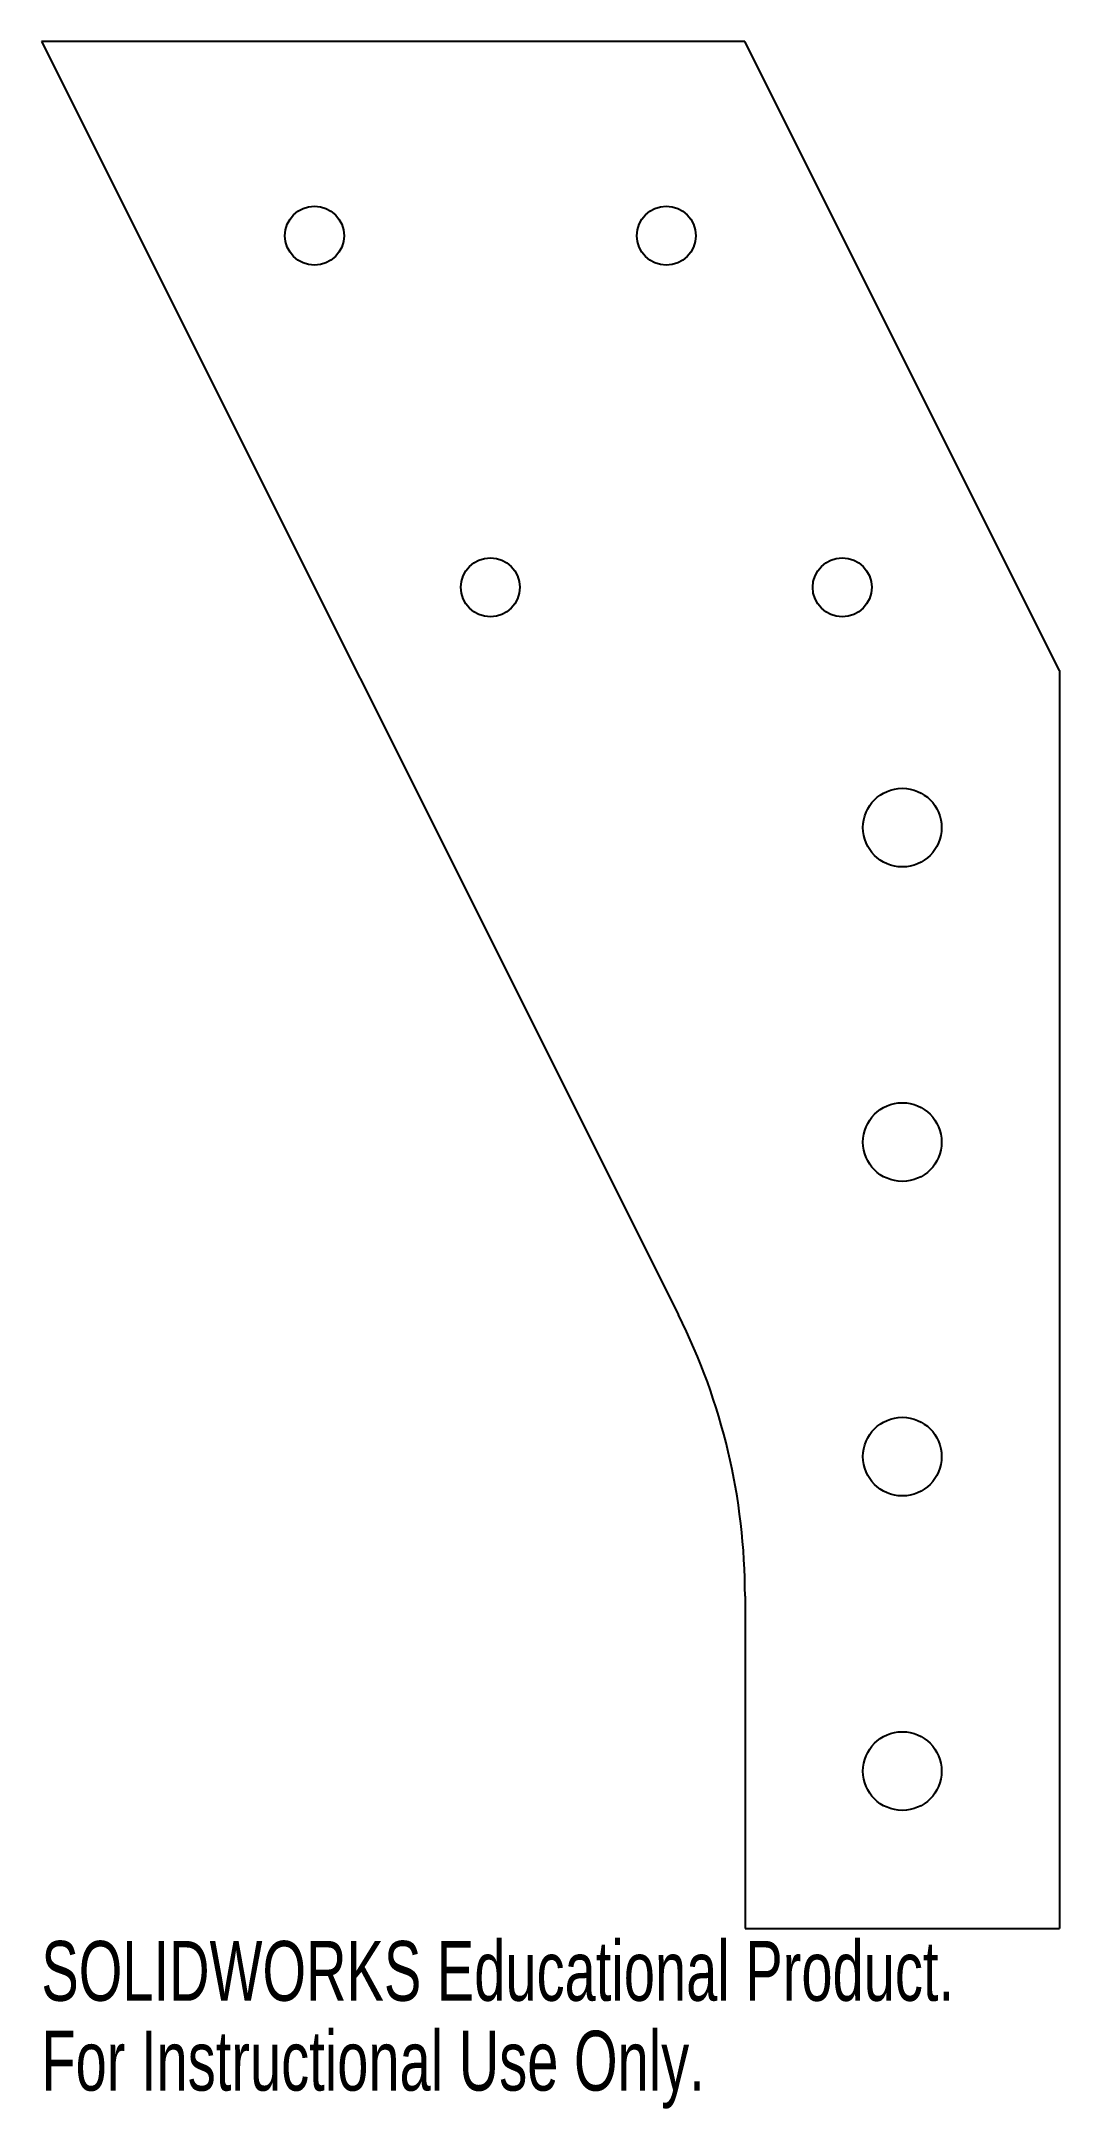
# Model space of a CAD drawing. Header units: inches. Extents: x -2.74 to 0.5, y -3.57 to 3.
import ezdxf

# ---------------------------------------------------------------- set-up
doc = ezdxf.new("R2010")
doc.units = ezdxf.units.IN
doc.header["$MEASUREMENT"] = 0
doc.styles.add('SLDTEXTSTYLE0', font='TXT', dxfattribs={"width": 0.7})

msp = doc.modelspace()

# ---------------------------------------------------------------- linework, layer by layer
at = {"color": 7, "linetype": 'Continuous', "lineweight": 25}
for p, q in [((-2.7364, 3), (-0.7112, -1.0494)), ((-0.5002, 3), (-2.7364, 3)), ((0.5, 1), (-0.5002, 3)), ((0.5, 1), (0.5, -3)), ((-0.5, -1.944), (-0.5, -3)), ((-0.5, -3), (0.5, -3))]:
    msp.add_line(p, q, dxfattribs=at)
for centre, radius in [((-1.8683, 2.382), 0.0938), ((-0.7502, 2.382), 0.0937), ((-1.3092, 1.264), 0.0938), ((-0.1911, 1.264), 0.0937), ((0, 0.5), 0.125), ((0, -0.5), 0.125), ((0, -1.5), 0.125), ((0, -2.5), 0.125)]:
    msp.add_circle(centre, radius, dxfattribs=at)
msp.add_arc((-2.5, -1.944), 2, 0, 26.57, dxfattribs=at)

# ---------------------------------------------------------------- texts
at = {"color": 7, "linetype": 'Continuous', "char_height": 0.1903, "attachment_point": 1, "style": 'SLDTEXTSTYLE0'}
for s, insert in [('SOLIDWORKS Educational Product.', (-2.7364, -3.0401)), ('For Instructional Use Only.', (-2.7364, -3.3256))]:
    msp.add_mtext(s, dxfattribs=dict(at, insert=insert))

doc.saveas('drawing.dxf')
